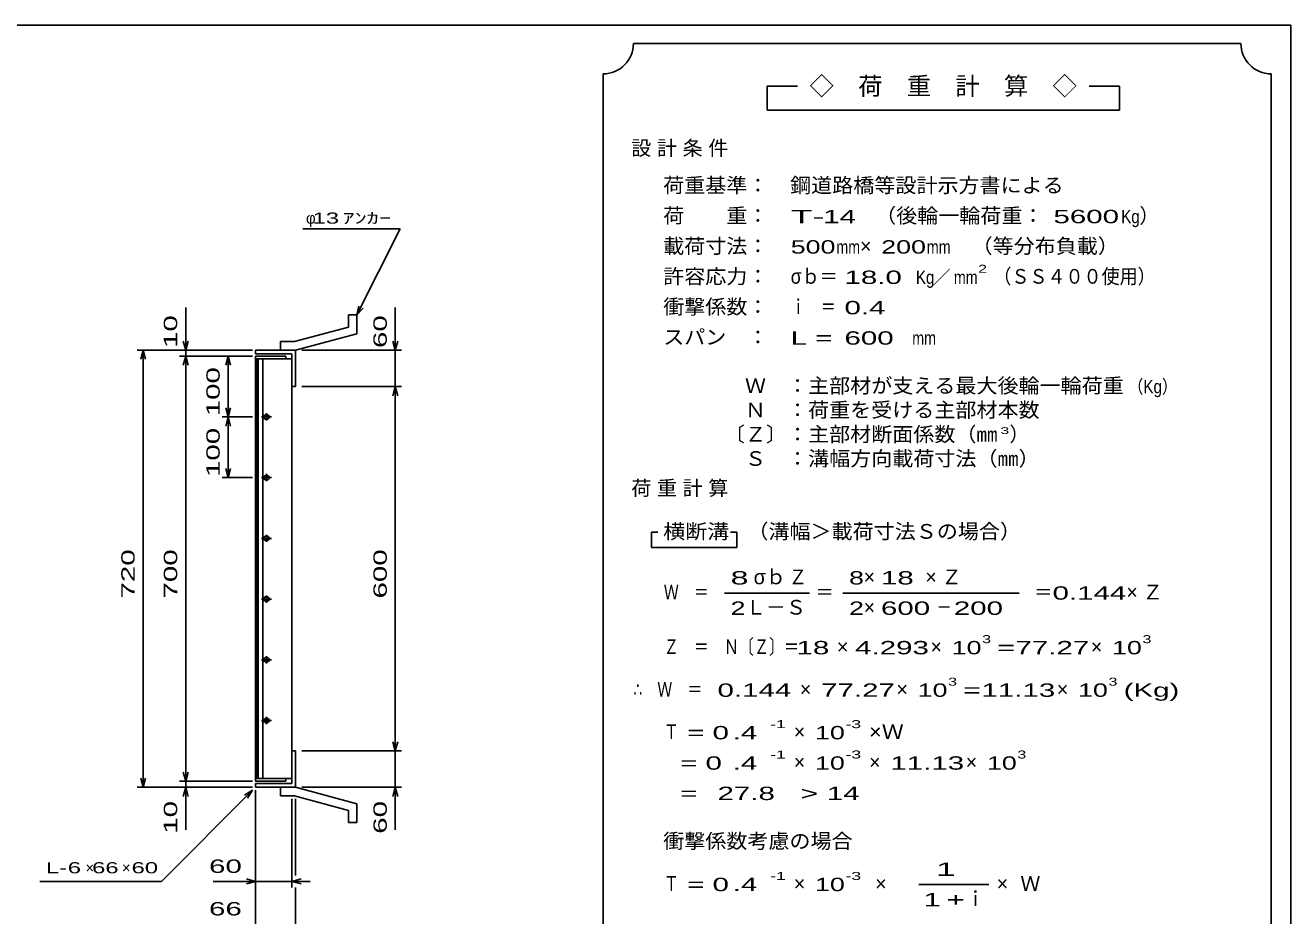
# Model space of a CAD drawing. Units: millimetres, scale not verified. Extents: x -1820 to 1731, y -1282 to 1054.
# Drawn here: x -352 to 1731, y -413 to 1054 of the extents above; entities that cross this region are included whole.
import ezdxf
from ezdxf.enums import TextEntityAlignment as Align

# ---------------------------------------------------------------- set-up
doc = ezdxf.new("R2010")
doc.units = ezdxf.units.MM
doc.header["$LTSCALE"] = 10
for name, color, linetype, lineweight in [('0_2', 150, 'Continuous', 25), ('16', 3, 'Continuous', 25), ('19', 6, 'Continuous', 25), ('22', 2, 'Continuous', 25)]:
    doc.layers.add(name, color=color, linetype=linetype, lineweight=lineweight)
doc.styles.add('ベクトル', font='')
doc.styles.get('ベクトル').set_extended_font_data('ベクトル')

msp = doc.modelspace()

# ---------------------------------------------------------------- linework, layer by layer
at = {"layer": '0_2'}
for p, q in [((-1729, 1053.5), (1731, 1053.5)), ((1731, 1053.5), (1731, -1146.5))]:
    msp.add_line(p, q, dxfattribs=at)
at = {"layer": '16'}
for p, q in [((77, 508.5), (27, 508.5)), ((27, 508.5), (27, 504)), ((27, 504), (77, 504)), ((27, 504), (27, -187)), ((87, 504), (27, 504)), ((28.5, 504), (28.5, -187)), ((31.5, -187), (31.5, 504)), ((39, 504), (39, -187)), ((77, 504), (77, 508.5)), ((87, -187), (87, 504)), ((37, 408.5), (53, 408.5)), ((47, 411.5), (43, 411.5)), ((43, 405.5), (47, 405.5)), ((45, 414.5), (45, 402.5)), ((45, 314.5), (45, 302.5)), ((37, 308.5), (53, 308.5)), ((47, 311.5), (43, 311.5)), ((43, 305.5), (47, 305.5)), ((37, 208.5), (53, 208.5)), ((47, 211.5), (43, 211.5)), ((45, 214.5), (45, 202.5)), ((43, 205.5), (47, 205.5)), ((37, 108.5), (53, 108.5)), ((47, 111.5), (43, 111.5)), ((43, 105.5), (47, 105.5)), ((45, 114.5), (45, 102.5)), ((37, 8.5), (53, 8.5)), ((47, 11.5), (43, 11.5)), ((43, 5.5), (47, 5.5)), ((45, 14.5), (45, 2.5)), ((37, -91.5), (53, -91.5)), ((47, -88.5), (43, -88.5)), ((43, -94.5), (47, -94.5)), ((45, -85.5), (45, -97.5)), ((27, -187), (77, -187)), ((27, -191.5), (27, -187)), ((27, -187), (87, -187)), ((77, -187), (77, -191.5)), ((77, -191.5), (27, -191.5))]:
    msp.add_line(p, q, dxfattribs=at)
for centre, radius, start, end in [((43, 408.5), 3, 90, 270), ((45, 408.5), 4, 46.6, 133.4), ((45, 408.5), 4, 226.6, 313.4), ((47, 408.5), 3, 270, 90), ((45, 308.5), 4, 46.6, 133.4), ((43, 308.5), 3, 90, 270), ((45, 308.5), 4, 226.6, 313.4), ((47, 308.5), 3, 270, 90), ((43, 208.5), 3, 90, 270), ((45, 208.5), 4, 46.6, 133.4), ((47, 208.5), 3, 270, 90), ((45, 208.5), 4, 226.6, 313.4), ((43, 108.5), 3, 90, 270), ((45, 108.5), 4, 46.6, 133.4), ((45, 108.5), 4, 226.6, 313.4), ((47, 108.5), 3, 270, 90), ((43, 8.5), 3, 90, 270), ((45, 8.5), 4, 46.6, 133.4), ((45, 8.5), 4, 226.6, 313.4), ((47, 8.5), 3, 270, 90), ((43, -91.5), 3, 90, 270), ((45, -91.5), 4, 46.6, 133.4), ((45, -91.5), 4, 226.6, 313.4), ((47, -91.5), 3, 270, 90)]:
    msp.add_arc(centre, radius, start, end, dxfattribs=at)
at = {"layer": '19'}
for p, q in [((180, 576.5), (194, 576.5)), ((180, 556.5), (180, 576.5)), ((194, 545.5), (194, 576.5)), ((180, 556.5), (91, 532.5)), ((93, 518.5), (194, 545.5)), ((68, 532.5), (91, 532.5)), ((68, 518.5), (68, 532.5)), ((27, 512.5), (27, 518.5)), ((27, 518.5), (92, 518.5)), ((87, 512.5), (27, 512.5)), ((68, 518.5), (93, 518.5)), ((87, 458.5), (87, 512.5)), ((92, 518.5), (93, 517.5)), ((93, 517.5), (93, 458.5)), ((93, 458.5), (87, 458.5)), ((93, -141.5), (87, -141.5)), ((87, -141.5), (87, -195.5)), ((93, -200.5), (93, -141.5)), ((27, -195.5), (27, -201.5)), ((87, -195.5), (27, -195.5)), ((27, -201.5), (92, -201.5)), ((68, -201.5), (93, -201.5)), ((68, -215.5), (68, -201.5)), ((92, -201.5), (93, -200.5)), ((93, -201.5), (194, -228.5)), ((68, -215.5), (91, -215.5)), ((180, -239.5), (91, -215.5)), ((194, -259.5), (194, -228.5)), ((180, -259.5), (180, -239.5)), ((180, -259.5), (194, -259.5))]:
    msp.add_line(p, q, dxfattribs=at)
at = {"layer": '22', "color": 4}
for p, q in [((1649, 1023.5), (649, 1023.5)), ((599, 973.5), (599, -576.5)), ((1699, -576.5), (1699, 973.5)), ((919, 953.5), (869, 953.5)), ((869, 953.5), (869, 913.5)), ((1449, 953.5), (1399, 953.5)), ((1449, 913.5), (1449, 953.5)), ((869, 913.5), (1449, 913.5)), ((105, 718.5), (265, 718.5)), ((194, 576.5), (265, 718.5)), ((-88, 518.5), (-88, 588.5)), ((194, 576.5), (197, 591.1)), ((194, 576.5), (204, 587.5)), ((257, 518.5), (257, 588.5)), ((-88, 518.5), (-92, 533.5)), ((-84, 533.5), (-88, 518.5)), ((257, 518.5), (253, 533.5)), ((257, 518.5), (261, 533.5)), ((-168, 518.5), (22, 518.5)), ((-162, 503.5), (-158, 518.5)), ((-154, 503.5), (-158, 518.5)), ((-158, -201.5), (-158, 518.5)), ((22, 518.5), (-98, 518.5)), ((-98, 508.5), (22, 508.5)), ((-92, 493.5), (-88, 508.5)), ((-88, 518.5), (-88, 508.5)), ((-84, 493.5), (-88, 508.5)), ((-88, -191.5), (-88, 508.5)), ((22, 508.5), (-28, 508.5)), ((-18, 508.5), (-22, 493.5)), ((-14, 493.5), (-18, 508.5)), ((-18, 508.5), (-18, 408.5)), ((103, 518.5), (267, 518.5)), ((257, 458.5), (257, 518.5)), ((103, 458.5), (267, 458.5)), ((253, 443.5), (257, 458.5)), ((261, 443.5), (257, 458.5)), ((257, -141.5), (257, 458.5)), ((-18, 408.5), (-22, 423.5)), ((-14, 423.5), (-18, 408.5)), ((-28, 408.5), (22, 408.5)), ((-18, 408.5), (-22, 393.5)), ((-14, 393.5), (-18, 408.5)), ((-18, 408.5), (-18, 308.5)), ((-18, 308.5), (-22, 323.5)), ((-14, 323.5), (-18, 308.5)), ((-28, 308.5), (22, 308.5)), ((689, 218.5), (679, 218.5)), ((679, 218.5), (679, 193.5)), ((819, 218.5), (809, 218.5)), ((819, 193.5), (819, 218.5)), ((679, 193.5), (819, 193.5)), ((799, 118.5), (939, 118.5)), ((994, 118.5), (1284, 118.5)), ((103, -141.5), (267, -141.5)), ((257, -141.5), (253, -126.5)), ((257, -141.5), (261, -126.5)), ((257, -201.5), (257, -141.5)), ((-158, -201.5), (-162, -186.5)), ((-158, -201.5), (-154, -186.5)), ((-88, -191.5), (-92, -176.5)), ((-88, -191.5), (-84, -176.5)), ((-168, -201.5), (22, -201.5)), ((-128, -356.5), (22, -206.5)), ((-98, -191.5), (22, -191.5)), ((-98, -201.5), (22, -201.5)), ((-92, -216.5), (-88, -201.5)), ((-88, -201.5), (-88, -191.5)), ((-84, -216.5), (-88, -201.5)), ((-88, -271.5), (-88, -201.5)), ((9, -214.5), (22, -206.5)), ((14, -219.5), (22, -206.5)), ((27, -366.5), (27, -206.5)), ((27, -436.5), (27, -206.5)), ((103, -201.5), (267, -201.5)), ((253, -216.5), (257, -201.5)), ((261, -216.5), (257, -201.5)), ((257, -271.5), (257, -201.5)), ((87, -366.5), (87, -220.5)), ((93, -346.5), (93, -220.5)), ((27, -356.5), (12, -352.5)), ((87, -356.5), (102, -352.5)), ((-328, -356.5), (-128, -356.5)), ((-43, -356.5), (27, -356.5)), ((12, -360.5), (27, -356.5)), ((27, -356.5), (87, -356.5)), ((102, -360.5), (87, -356.5)), ((87, -356.5), (117, -356.5)), ((93, -436.5), (93, -366.5)), ((1119, -361.5), (1234, -361.5))]:
    msp.add_line(p, q, dxfattribs=at)
for centre, start, end in [((599, 1023.5), 270, 0), ((1699, 1023.5), 180, 270)]:
    msp.add_arc(centre, 50, start, end, dxfattribs=at)

# ---------------------------------------------------------------- texts
at = {"layer": '22', "style": 'ベクトル'}
for s, height, p in [('◇\u3000荷\u3000重\u3000計\u3000算\u3000◇', 29.33, (939, 953.5)), ('）', 24.19, (1482, 740)), ('φ', 18.33, (110, 736)), ('×', 24.19, (1022, 690)), ('／', 21.99, (1141.5, 638.5)), ('）', 24.19, (1268, 380)), ('σｂ', 24.19, (847, 145)), ('×', 24.19, (1028, 145)), ('Ｌ－Ｓ', 24.19, (834, 95)), ('×', 24.19, (1028, 95)), ('×', 24.19, (984, 30)), ('×', 24.19, (1138, 30)), ('×', 24.19, (1402, 30)), ('×', 24.19, (923, -40)), ('×', 24.19, (1082, -40)), ('×', 24.19, (1346, -40)), ('×', 24.19, (913, -110)), ('×', 24.19, (913, -160)), ('×', 24.19, (1037, -160)), ('×', 24.19, (1196, -160)), ('×', 18.33, (-253, -334)), ('×', 18.33, (-193, -334)), ('×', 24.19, (913, -360)), ('×', 24.19, (1047, -360)), ('×', 24.19, (1247, -360)), ('Ｗ', 24.19, (1286, -360)), ('ｉ', 24.19, (1195.5, -385))]:
    msp.add_text(s, height=height, dxfattribs=at).set_placement(p, align=Align.MIDDLE_LEFT)
for s, height, width, p in [('荷重基準：\u3000', 24.19, 1.05, (698, 790)), ('鋼道路橋等設計示方書による', 24.19, 1.05, (907, 790)), ('荷\u3000\u3000重：\u3000', 24.19, 1.05, (698, 740)), ('（後輪一輪荷重：', 24.19, 1.05, (1047, 740)), (' 13 ', 18.33, 1.6, (110, 736)), ('ｱﾝｶｰ', 18.33, 1.6, (170, 736)), ('T-', 21.99, 2, (908, 738.5)), (' 14 ', 21.99, 1.65, (948, 738.5)), (' 5600', 21.99, 1.65, (1327, 738.5)), ('Kg', 21.99, 0.85, (1452, 738.5)), ('載荷寸法：\u3000', 24.19, 1.05, (698, 690)), ('500', 21.99, 1.5, (908, 688.5)), ('mm', 21.99, 0.8, (983, 688.5)), ('200', 21.99, 1.5, (1057, 688.5)), ('mm', 21.99, 0.8, (1132, 688.5)), ('\u3000（等分布負載）', 24.19, 1.05, (1171, 690)), ('許容応力：\u3000', 24.19, 1.05, (698, 640)), ('σｂ＝', 24.19, 0.9, (908, 640)), (' 18.0', 21.99, 1.65, (983, 638.5)), ('Kg', 21.99, 0.85, (1114, 638.5)), ('2', 13.2, 1.5, (1216.5, 652.5)), ('（ＳＳ４００使用）', 24.19, 0.9, (1241.5, 640)), ('mm', 21.99, 0.8, (1176.5, 638.5)), ('衝撃係数：\u3000', 24.19, 1.05, (698, 590)), ('ｉ\u3000＝', 24.19, 0.75, (908, 590)), (' 0.4', 21.99, 1.65, (983, 588.5)), ('スパン\u3000：\u3000', 24.19, 1.05, (698, 540)), ('L =', 21.99, 1.65, (908, 538.5)), (' 600 ', 21.99, 1.65, (983, 538.5)), ('mm', 21.99, 0.8, (1108, 538.5)), ('\u3000Ｗ\u3000：主部材が支える最大後輪一輪荷重', 24.19, 1.05, (798, 460)), ('（Kg）', 21.99, 0.85, (1463, 458.5)), ('\u3000Ｎ\u3000：荷重を受ける主部材本数', 24.19, 1.05, (798, 420)), ('〔Ｚ〕：主部材断面係数（㎜', 24.19, 1.05, (798, 380)), ('3', 11, 1.8, (1253, 386)), ('\u3000Ｓ\u3000：溝幅方向載荷寸法（㎜）', 24.19, 1.05, (798, 340)), ('横断溝', 24.19, 1.1, (698, 220)), ('\u3000（溝幅＞載荷寸法Ｓの場合）', 24.19, 1.05, (802, 220)), ('8', 21.99, 1.8, (809, 143.5)), ('Ｚ', 24.19, 0.9, (905, 145)), ('8', 21.99, 1.5, (1004, 143.5)), (' 18 ', 21.99, 1.65, (1043, 143.5)), ('Ｗ\u3000＝', 24.19, 0.75, (699, 120)), ('＝', 24.19, 0.9, (949, 120)), ('＝', 24.19, 0.9, (1309, 120)), ('0.144', 21.99, 1.65, (1339, 118.5)), ('2', 21.99, 1.5, (809, 93.5)), ('2', 21.99, 1.5, (1004, 93.5)), (' 600 ', 21.99, 1.65, (1043, 93.5)), (' 200 ', 21.99, 1.65, (1163, 93.5)), ('－', 24.19, 0.75, (1148, 95)), ('Ｚ\u3000＝\u3000Ｎ〔Ｚ〕＝', 24.19, 0.75, (699, 30)), ('3', 13.2, 1.5, (1223, 42.5)), ('3', 13.2, 1.5, (1487, 42.5)), (' 18 ', 21.99, 1.65, (904, 28.5)), ('4.293', 21.99, 1.65, (1014, 28.5)), ('10', 21.99, 1.5, (1173, 28.5)), ('=', 21.99, 1.7, (1248, 28.5)), ('77.27', 21.99, 1.65, (1278, 28.5)), ('10', 21.99, 1.5, (1437, 28.5)), ('3', 13.2, 1.5, (1167, -27.5)), ('3', 13.2, 1.5, (1431, -27.5)), ('∴\u3000Ｗ\u3000＝', 24.19, 0.75, (649, -40)), (' 0.144', 21.99, 1.65, (774, -41.5)), ('77.27', 21.99, 1.65, (958, -41.5)), ('10', 21.99, 1.5, (1117, -41.5)), ('=', 21.99, 1.7, (1192, -41.5)), ('11.13', 21.99, 1.65, (1222, -41.5)), ('10', 21.99, 1.5, (1381, -41.5)), ('(Kg)', 21.99, 1.65, (1456, -41.5)), ('Ｔ', 24.19, 0.75, (699, -110)), (' = 0', 21.99, 1.65, (724, -111.5)), (' .4 ', 21.99, 1.65, (799, -111.5)), ('-1', 13.2, 1.65, (874, -97.5)), ('10', 21.99, 1.5, (948, -111.5)), ('-3', 13.2, 1.65, (998, -97.5)), ('×Ｗ', 24.19, 1.1, (1037, -110)), ('-1', 13.2, 1.65, (874, -147.5)), ('-3', 13.2, 1.65, (998, -147.5)), ('3', 13.2, 1.5, (1281, -147.5)), ('  = 0', 21.99, 1.65, (699, -161.5)), (' .4 ', 21.99, 1.65, (799, -161.5)), ('10', 21.99, 1.5, (948, -161.5)), ('11.13', 21.99, 1.65, (1072, -161.5)), ('10', 21.99, 1.5, (1231, -161.5)), ('  =', 21.99, 1.65, (699, -211.5)), (' 27.8', 21.99, 1.65, (774, -211.5)), ('>', 21.99, 1.7, (924, -211.5)), (' 14 ', 21.99, 1.65, (954, -211.5)), ('衝撃係数考慮の場合', 24.19, 1.05, (698, -290)), ('L-', 18.33, 1.6, (-318, -334)), (' 6 ', 18.33, 1.6, (-293, -334)), (' 66 ', 18.33, 1.6, (-253, -334)), (' 60 ', 18.33, 1.6, (-188, -334)), (' 60 ', 21.99, 1.65, (-63, -331.5)), ('Ｔ', 24.19, 0.75, (699, -360)), (' = 0', 21.99, 1.65, (724, -361.5)), (' .4 ', 21.99, 1.65, (799, -361.5)), ('-1', 13.2, 1.65, (874, -347.5)), ('10', 21.99, 1.5, (948, -361.5)), ('-3', 13.2, 1.65, (998, -347.5)), (' 66 ', 21.99, 1.65, (-63, -401.5))]:
    msp.add_text(s, height=height, dxfattribs=dict(at, width=width)).set_placement(p, align=Align.MIDDLE_LEFT)
at = {"layer": '22', "style": 'ベクトル', "width": 1.65}
for s, p in [(' 10 ', (-113, 508.5)), (' 60 ', (232, 508.5)), (' 100 ', (-43, 396)), (' 100 ', (-43, 296)), (' 720 ', (-183, 96)), (' 700 ', (-113, 96)), (' 600 ', (232, 96)), (' 10 ', (-113, -291.5)), (' 60 ', (232, -291.5))]:
    msp.add_text(s, height=21.99, rotation=90, dxfattribs=at).set_placement(p, align=Align.MIDDLE_LEFT)
at = {"layer": '22', "attachment_point": 4, "style": 'ベクトル'}
for s, insert, char_height in [('\\T1.28;設計条件', (645.5, 850), 24.19), ('\\T1.28;荷重計算', (645.5, 290), 24.19), ('\\T1.42;×Ｚ', (1129.5, 145), 24.19), ('\\T1.42;×Ｚ', (1460.5, 120), 24.19), ('\\T1.25;\\W2;\\~1\\~', (1126.5, -336.5), 21.99), ('\\T1.33;\\W1.75;1+', (1126.5, -386.5), 21.99)]:
    msp.add_mtext(s, dxfattribs=dict(at, insert=insert, char_height=char_height))

doc.saveas('drawing.dxf')
